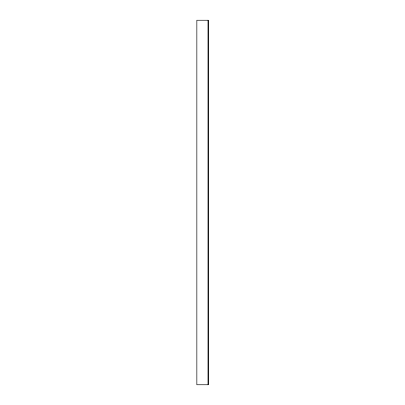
<?xml version="1.0" encoding="UTF-8"?>
<svg xmlns="http://www.w3.org/2000/svg" width="405" height="405" viewBox="0 0 405 405"><rect width="100%" height="100%" fill="white"/><g stroke="black" fill="none" stroke-linecap="round" stroke-linejoin="round"><path stroke-width="0.61" d="M208.155 384.75L208.155 20.25L196.845 20.25L196.845 384.75L208.155 384.75L208.155 20.25"/></g></svg>
